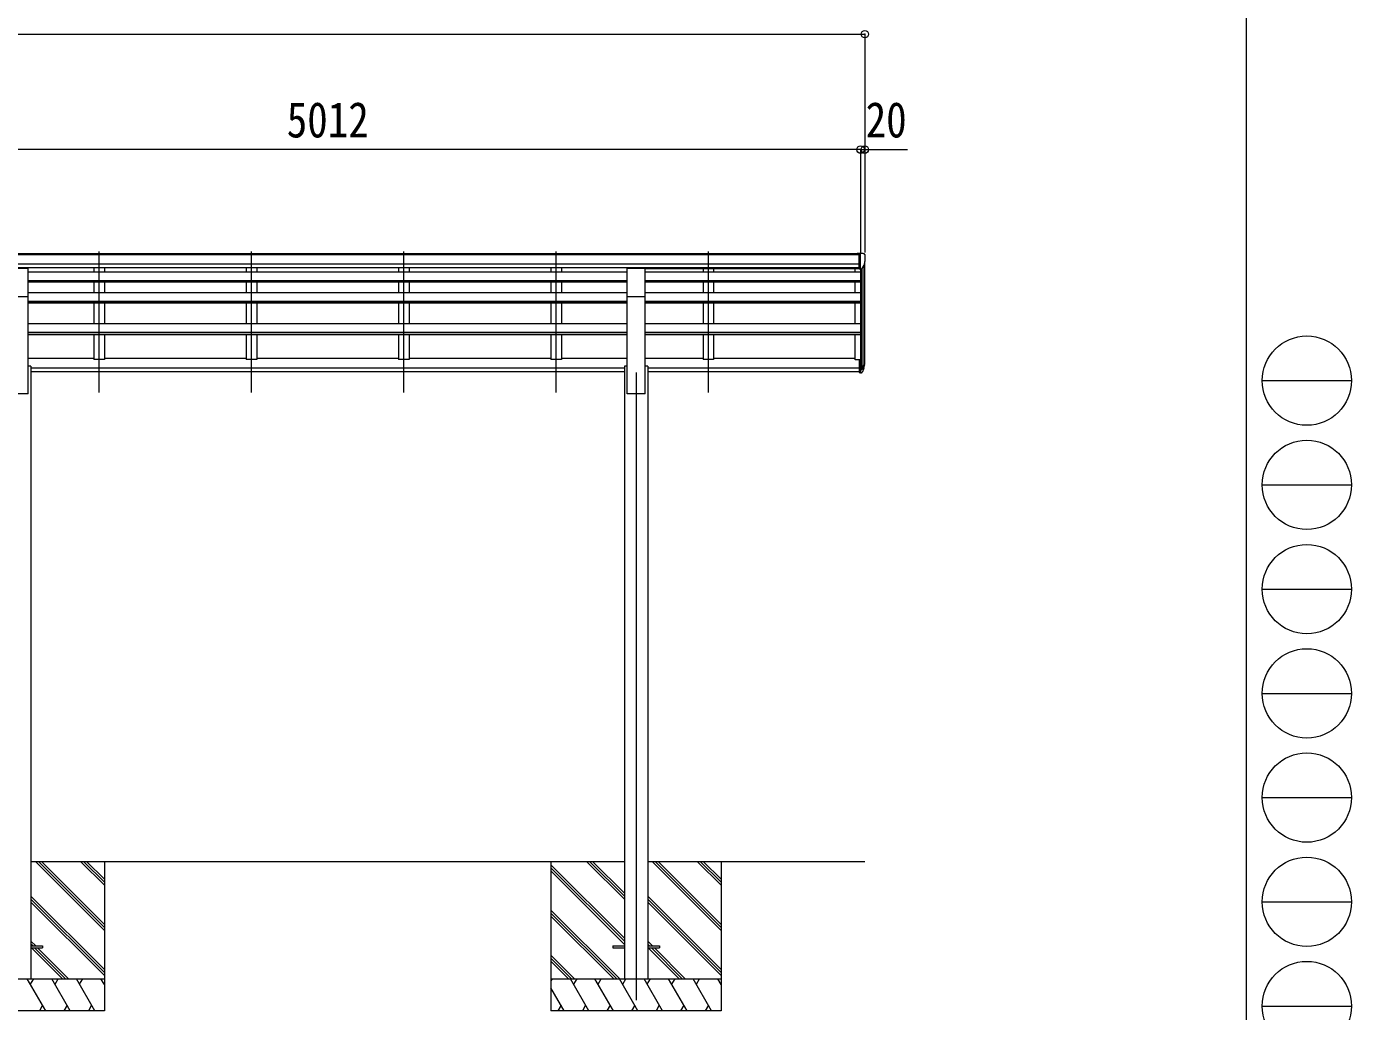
# Model space of a CAD drawing. Units: millimetres at full size. Extents: x -9783 to 9892, y -6828 to 6752.
# Drawn here: x 3662 to 9892, y -4229 to 402 of the extents above; entities that cross this region are included whole.
import ezdxf
from ezdxf.enums import TextEntityAlignment as Align

# ---------------------------------------------------------------- set-up
doc = ezdxf.new("R2010")
doc.units = ezdxf.units.MM
doc.header["$LTSCALE"] = 35
doc.header["$PDMODE"] = 32
doc.header["$PDSIZE"] = 35
for name, color, linetype, lineweight in [('0-0_0', 7, 'Continuous', 9), ('0-1_本体', 4, 'Continuous', 9), ('0-2_部品', 7, 'Continuous', 9), ('0-8_PARTS2', 2, 'Continuous', 9), ('0-A_寸法', 6, 'Continuous', 9), ('F-0_240', 7, 'Continuous', 9)]:
    doc.layers.add(name, color=color, linetype=linetype, lineweight=lineweight)
doc.styles.add('ＭＳ ゴシック', font='')
doc.styles.get('ＭＳ ゴシック').set_extended_font_data('MS Gothic')

msp = doc.modelspace()

# ---------------------------------------------------------------- linework, layer by layer
at = {"layer": '0-0_0'}
for p, q in [((6472.62, -3525.15), (3682.62, -3525.15)), ((4027.62, -3847.61), (3705.16, -3525.15)), ((4027.62, -3833.47), (3719.3, -3525.15)), ((4027.62, -3819.32), (3733.44, -3525.15)), ((4027.62, -3635.48), (3917.29, -3525.15)), ((4027.62, -3621.34), (3931.43, -3525.15)), ((4027.62, -3607.19), (3945.57, -3525.15)), ((4027.62, -3525.15), (4027.62, -4225.15)), ((6127.62, -3525.15), (6127.62, -4225.15)), ((6472.62, -3884.82), (6127.62, -3539.83)), ((6472.62, -3700.98), (6296.79, -3525.15)), ((6472.62, -3686.83), (6310.93, -3525.15)), ((6472.62, -3672.69), (6325.07, -3525.15)), ((7603.62, -3525.15), (6582.62, -3525.15)), ((6927.62, -3847.61), (6605.16, -3525.15)), ((6927.62, -3833.47), (6619.3, -3525.15)), ((6927.62, -3819.32), (6633.44, -3525.15)), ((6927.62, -3635.48), (6817.29, -3525.15)), ((6927.62, -3621.34), (6831.43, -3525.15)), ((6927.62, -3607.19), (6845.57, -3525.15)), ((6927.62, -3525.15), (6927.62, -4225.15)), ((6472.62, -3898.97), (6127.62, -3553.97)), ((6472.62, -3913.11), (6127.62, -3568.11)), ((4027.62, -4031.46), (3682.62, -3686.46)), ((4027.62, -4045.6), (3682.62, -3700.6)), ((4027.62, -4059.74), (3682.62, -3714.74)), ((6927.62, -4031.46), (6582.62, -3686.46)), ((6927.62, -4045.6), (6582.62, -3700.6)), ((6927.62, -4059.74), (6582.62, -3714.74)), ((6450.81, -4075.15), (6127.62, -3751.96)), ((6436.67, -4075.15), (6127.62, -3766.1)), ((6422.53, -4075.15), (6127.62, -3780.24)), ((3704.68, -3920.65), (3682.62, -3898.59)), ((3690.54, -3920.65), (3682.62, -3912.73)), ((6604.68, -3920.65), (6582.62, -3898.59)), ((6590.54, -3920.65), (6582.62, -3912.73)), ((3830.9, -4075.15), (3685.4, -3929.65)), ((3845.04, -4075.15), (3699.54, -3929.65)), ((3859.18, -4075.15), (3713.68, -3929.65)), ((6238.68, -4075.15), (6127.62, -3964.09)), ((6224.54, -4075.15), (6127.62, -3978.23)), ((6730.9, -4075.15), (6585.4, -3929.65)), ((6745.04, -4075.15), (6599.54, -3929.65)), ((6759.18, -4075.15), (6613.68, -3929.65)), ((6210.4, -4075.15), (6127.62, -3992.37)), ((3227.62, -4075.15), (4027.62, -4075.15)), ((3751.94, -4225.15), (3665.33, -4075.15)), ((3680.33, -4101.13), (3695.33, -4075.15)), ((3867.4, -4225.15), (3780.8, -4075.15)), ((3795.8, -4101.13), (3810.81, -4075.15)), ((3982.88, -4225.15), (3896.27, -4075.15)), ((3911.27, -4101.13), (3926.27, -4075.15)), ((4027.62, -4102.65), (4011.74, -4075.15)), ((6127.62, -4075.15), (6927.62, -4075.15)), ((6133.45, -4075.15), (6127.62, -4085.25)), ((6305.52, -4225.15), (6218.92, -4075.15)), ((6248.92, -4075.15), (6233.92, -4101.13)), ((6420.99, -4225.15), (6334.39, -4075.15)), ((6349.39, -4101.13), (6364.39, -4075.15)), ((6536.46, -4225.15), (6449.86, -4075.15)), ((6464.86, -4101.13), (6479.86, -4075.15)), ((6651.94, -4225.15), (6565.33, -4075.15)), ((6580.33, -4101.13), (6595.33, -4075.15)), ((6767.4, -4225.15), (6680.8, -4075.15)), ((6695.8, -4101.13), (6710.81, -4075.15)), ((6882.88, -4225.15), (6796.27, -4075.15)), ((6811.27, -4101.13), (6826.27, -4075.15)), ((6927.62, -4102.65), (6911.74, -4075.15)), ((6190.05, -4225.15), (6127.62, -4117.01)), ((4027.62, -4225.15), (3227.62, -4225.15)), ((3736.94, -4199.17), (3721.94, -4225.15)), ((3852.41, -4199.17), (3837.41, -4225.15)), ((3967.88, -4199.17), (3952.88, -4225.15)), ((6927.62, -4225.15), (6127.62, -4225.15)), ((6175.06, -4199.17), (6160.06, -4225.15)), ((6290.53, -4199.17), (6275.53, -4225.15)), ((6406, -4199.17), (6391, -4225.15)), ((6521.47, -4199.17), (6506.47, -4225.15)), ((6636.94, -4199.17), (6621.94, -4225.15)), ((6752.41, -4199.17), (6737.41, -4225.15)), ((6867.88, -4199.17), (6852.88, -4225.15))]:
    msp.add_line(p, q, dxfattribs=at)
at = {"layer": '0-1_本体'}
for p, q in [((7577.12, -666.72), (2588.12, -666.72)), ((7577.12, -672.08), (2588.12, -672.08)), ((7577.12, -715.6), (2578.12, -715.6)), ((7577.12, -733.27), (2578.12, -733.27)), ((3978.62, -735.73), (3978.62, -751.5)), ((4028.62, -735.73), (4028.62, -751.5)), ((4694.62, -735.73), (4694.62, -751.5)), ((4744.62, -735.73), (4744.62, -751.5)), ((5410.62, -735.73), (5410.62, -751.5)), ((5460.62, -735.73), (5460.62, -751.5)), ((6126.62, -735.73), (6126.62, -751.5)), ((6176.62, -735.73), (6176.62, -751.5)), ((6570.12, -735.64), (7577.12, -735.64)), ((6842.62, -735.73), (6842.62, -751.5)), ((6892.62, -735.73), (6892.62, -751.5)), ((7558.62, -751.5), (7558.62, -735.64)), ((7583.62, -737.1), (7583.62, -1163.71)), ((7589.62, -737.63), (7589.62, -1208.14)), ((7599.34, -722.27), (7599.34, -1190.14)), ((7603.62, -1165.88), (7603.62, -703.47)), ((3670.12, -751.5), (6485.12, -751.5)), ((6485.12, -793.2), (3670.12, -793.2)), ((6485.12, -794.89), (3670.12, -794.89)), ((6485.12, -799.3), (3670.12, -799.3)), ((3978.62, -799.3), (3978.62, -850.27)), ((4028.62, -799.3), (4028.62, -850.27)), ((4694.62, -799.3), (4694.62, -850.27)), ((4744.62, -799.3), (4744.62, -850.27)), ((5410.62, -799.3), (5410.62, -850.27)), ((5460.62, -799.3), (5460.62, -850.27)), ((6126.62, -799.3), (6126.62, -850.27)), ((6176.62, -799.3), (6176.62, -850.27)), ((6570.12, -751.5), (7583.62, -751.5)), ((7583.62, -793.2), (6570.12, -793.2)), ((7583.62, -794.89), (6570.12, -794.89)), ((7583.62, -799.3), (6570.12, -799.3)), ((6842.62, -799.3), (6842.62, -850.27)), ((6892.62, -799.3), (6892.62, -850.27)), ((7558.62, -850.29), (7558.62, -799.3)), ((7558.62, -805.48), (7558.62, -799.71)), ((6485.12, -850.29), (3670.12, -850.29)), ((3670.12, -1325.14), (3670.12, -869.51)), ((6485.12, -1325.14), (6485.12, -869.51)), ((7583.62, -850.29), (6570.12, -850.29)), ((6570.12, -1325.14), (6570.12, -869.51)), ((6485.12, -890.94), (3670.12, -890.94)), ((6485.12, -892.62), (3670.12, -892.62)), ((6485.12, -899.34), (3670.12, -899.34)), ((3978.62, -899.33), (3978.62, -996.02)), ((4028.62, -899.33), (4028.62, -996.02)), ((4694.62, -899.33), (4694.62, -996.02)), ((4744.62, -899.33), (4744.62, -996.02)), ((5410.62, -899.33), (5410.62, -996.02)), ((5460.62, -899.33), (5460.62, -996.02)), ((6126.62, -899.33), (6126.62, -996.02)), ((6176.62, -899.33), (6176.62, -996.02)), ((7583.62, -890.94), (6570.12, -890.94)), ((7583.62, -892.62), (6570.12, -892.62)), ((7583.46, -899.34), (6570.12, -899.34)), ((6842.62, -899.33), (6842.62, -996.02)), ((6892.62, -899.33), (6892.62, -996.02)), ((7558.62, -996.43), (7558.62, -899.74)), ((6485.12, -996.02), (3670.12, -996.02)), ((7583.62, -996.02), (6570.12, -996.02)), ((3670.12, -1035.48), (6485.12, -1035.48)), ((3670.12, -1037.16), (6485.12, -1037.16)), ((3670.12, -1046.2), (6485.12, -1046.2)), ((3978.62, -1046.2), (3978.62, -1164.12)), ((4028.62, -1046.2), (4028.62, -1164.12)), ((4694.62, -1046.2), (4694.62, -1164.12)), ((4744.62, -1046.2), (4744.62, -1164.12)), ((5410.62, -1046.2), (5410.62, -1164.12)), ((5460.62, -1046.2), (5460.62, -1164.12)), ((6570.12, -1035.48), (7583.62, -1035.48)), ((6570.12, -1037.16), (7583.62, -1037.16)), ((6570.12, -1046.2), (7583.62, -1046.2)), ((6842.62, -1046.2), (6842.62, -1164.12)), ((6892.62, -1046.2), (6892.62, -1164.12)), ((7558.62, -1164.53), (7558.62, -1046.62)), ((3978.62, -1159.32), (3670.12, -1159.32)), ((4028.62, -1164.12), (3978.62, -1164.12)), ((4694.62, -1159.32), (4028.62, -1159.32)), ((4744.62, -1164.12), (4694.62, -1164.12)), ((5410.62, -1159.32), (4744.62, -1159.32)), ((5460.62, -1164.12), (5410.62, -1164.12)), ((6126.62, -1159.32), (5460.62, -1159.32)), ((6176.62, -1164.12), (6126.62, -1164.12)), ((6485.12, -1159.32), (6176.62, -1159.32)), ((6842.62, -1159.32), (6570.12, -1159.32)), ((6842.62, -1159.32), (6842.62, -1164.12)), ((6892.62, -1164.12), (6842.62, -1164.12)), ((6892.62, -1159.32), (6892.62, -1164.12)), ((7558.62, -1159.32), (6892.62, -1159.32)), ((7577.12, -1164.53), (7558.62, -1164.53)), ((3682.62, -1195.14), (3670.12, -1195.14)), ((3682.62, -1195.14), (3682.62, -4075.14)), ((6472.62, -1203.63), (3682.62, -1203.63)), ((6472.62, -1205.01), (3682.62, -1205.01)), ((6472.62, -1222.18), (3682.62, -1222.18)), ((6472.62, -1195.14), (6472.62, -4075.14)), ((6485.12, -1195.14), (6472.62, -1195.14)), ((6582.62, -1195.14), (6570.12, -1195.14)), ((6582.62, -1195.14), (6582.62, -4075.14)), ((7577.12, -1203.63), (6582.62, -1203.63)), ((7577.12, -1205.01), (6582.62, -1205.01)), ((7577.12, -1222.18), (6582.62, -1222.18)), ((3670.12, -1325.14), (3585.12, -1325.14)), ((6570.12, -1325.14), (6485.12, -1325.14))]:
    msp.add_line(p, q, dxfattribs=at)
for points in [[(6126.62, -1046.2), (6126.62, -1159.32), (6126.62, -1164.12)], [(6176.62, -1046.2), (6176.62, -1159.32), (6176.62, -1164.12)]]:
    msp.add_lwpolyline(points, dxfattribs=at)
at = {"layer": '0-2_部品'}
for p, q in [((7577.12, -665.12), (7567.12, -665.21)), ((7567.12, -666.72), (7567.12, -665.21)), ((7577.12, -737.1), (7577.12, -665.12)), ((7595.62, -665.12), (7577.12, -665.12)), ((7583.62, -738.1), (7583.62, -665.12)), ((7595.62, -665.12), (7597.95, -665.26)), ((7598.71, -665.69), (7602.78, -671.49)), ((7605.62, -674.49), (7605.62, -675.12)), ((3670.12, -735.36), (3585.12, -735.36)), ((3670.12, -869.51), (3670.12, -735.36)), ((6570.12, -735.36), (6485.12, -735.36)), ((6485.12, -869.51), (6485.12, -735.36)), ((6570.12, -869.51), (6570.12, -735.36)), ((7577.12, -737.1), (7583.62, -737.1)), ((7583.62, -738.1), (7588.83, -737.78)), ((7591.25, -736.29), (7600.52, -720.22)), ((3670.12, -869.51), (3585.12, -869.51)), ((6570.12, -869.51), (6485.12, -869.51)), ((7577.12, -1163.71), (7577.12, -1224.77)), ((7577.12, -1163.71), (7583.62, -1163.71)), ((7583.62, -1163.71), (7583.62, -1225.59)), ((7577.12, -1202.02), (7583.62, -1202.02)), ((7577.12, -1207.42), (7583.62, -1207.42)), ((7577.12, -1224.77), (7583.62, -1224.77)), ((7583.62, -1208.42), (7588.76, -1208.42)), ((7583.62, -1210.42), (7588.47, -1210.42)), ((7583.62, -1225.59), (7588.47, -1225.59)), ((7590.05, -1207.67), (7599.81, -1189.25)), ((7601.23, -1189.75), (7591.06, -1208.92)), ((7598.64, -1206.6), (7591.06, -1224.09))]:
    msp.add_line(p, q, dxfattribs=at)
at = {"layer": '0-2_部品', "color": 4}
for p, q in [((3682.62, -3920.65), (3737.42, -3920.65)), ((3737.42, -3920.65), (3737.42, -3929.65)), ((6417.82, -3920.65), (6472.62, -3920.65)), ((6582.62, -3920.65), (6637.42, -3920.65)), ((6637.42, -3920.65), (6637.42, -3929.65)), ((3682.62, -3929.65), (3737.42, -3929.65)), ((6582.62, -3929.65), (6637.42, -3929.65))]:
    msp.add_line(p, q, dxfattribs=at)
msp.add_lwpolyline([(6417.82, -3920.65), (6417.82, -3929.65), (6472.62, -3929.65)], dxfattribs=at)
at = {"layer": '0-2_部品'}
for centre, radius, start, end in [((7597.89, -666.26), 1, 35, 86.5), ((7403.62, -675.12), 202, 347.09739, 0), ((7602.62, -674.49), 3, 0, 87), ((7588.65, -734.79), 3, 273.5, 330), ((7470.4, -1170.52), 133.22, 344.28698, 356.72013), ((7515.67, -1163.3), 88.05, 342.78929, 2.77608), ((7514.96, -1167.58), 89.07, 345.58812, 5.50424), ((7588.47, -1207.42), 3, 270, 330), ((7588.47, -1222.59), 3, 270, 330), ((7588.76, -1206.92), 1.5, 270, 330)]:
    msp.add_arc(centre, radius, start, end, dxfattribs=at)
at = {"layer": '0-8_PARTS2'}
for p, q in [((4003.62, -1318.94), (4003.62, -656.42)), ((4719.62, -1318.94), (4719.62, -656.42)), ((5435.62, -1318.94), (5435.62, -656.42)), ((6151.62, -1318.94), (6151.62, -656.42)), ((6867.62, -1318.94), (6867.62, -656.42)), ((6527.62, -1225.15), (6527.62, -4175.15))]:
    msp.add_line(p, q, dxfattribs=at)
at = {"layer": '0-A_寸法'}
for p, q in [((-2460.38, 366.02), (7603.62, 366.02)), ((7603.62, 366.02), (7603.62, -660.97)), ((7583.62, -176.79), (2571.62, -176.79)), ((7583.62, -176.79), (7583.62, -660.97)), ((7583.62, -176.79), (7583.62, -660.97)), ((7583.62, -176.79), (7603.62, -176.79)), ((7603.62, -176.79), (7603.62, -660.97)), ((7603.62, -176.79), (7803.62, -176.79))]:
    msp.add_line(p, q, dxfattribs=at)
for p in [(7603.62, 366.02), (7583.62, -176.79), (7603.62, -176.79)]:
    msp.add_point(p, dxfattribs=at)
at = {"layer": 'F-0_240', "color": 5}
msp.add_line((9396.97, 6751.9), (9396.97, -6828.1), dxfattribs=at)
at = {"layer": 'F-0_240', "color": 4}
for p, q in [((9471.77, -1263.1), (9891.77, -1263.1)), ((9471.77, -1753.1), (9891.77, -1753.1)), ((9471.77, -2243.1), (9891.77, -2243.1)), ((9471.77, -2733.1), (9891.77, -2733.1)), ((9471.77, -3223.1), (9891.77, -3223.1)), ((9471.77, -3713.1), (9891.77, -3713.1)), ((9471.77, -4203.1), (9891.77, -4203.1))]:
    msp.add_line(p, q, dxfattribs=at)
for centre in [(9681.77, -1263.1), (9681.77, -1753.1), (9681.77, -2243.1), (9681.77, -2733.1), (9681.77, -3223.1), (9681.77, -3713.1), (9681.77, -4203.1)]:
    msp.add_circle(centre, 210, dxfattribs=at)

# ---------------------------------------------------------------- texts
at = {"layer": '0-A_寸法', "color": 7, "style": 'ＭＳ ゴシック', "width": 0.85}
for s, p in [('5012', (4885.12, -169.79)), ('20', (7607.37, -169.79))]:
    msp.add_text(s, height=166.8, dxfattribs=at).set_placement(p, align=Align.BOTTOM_LEFT)

doc.saveas('drawing.dxf')
